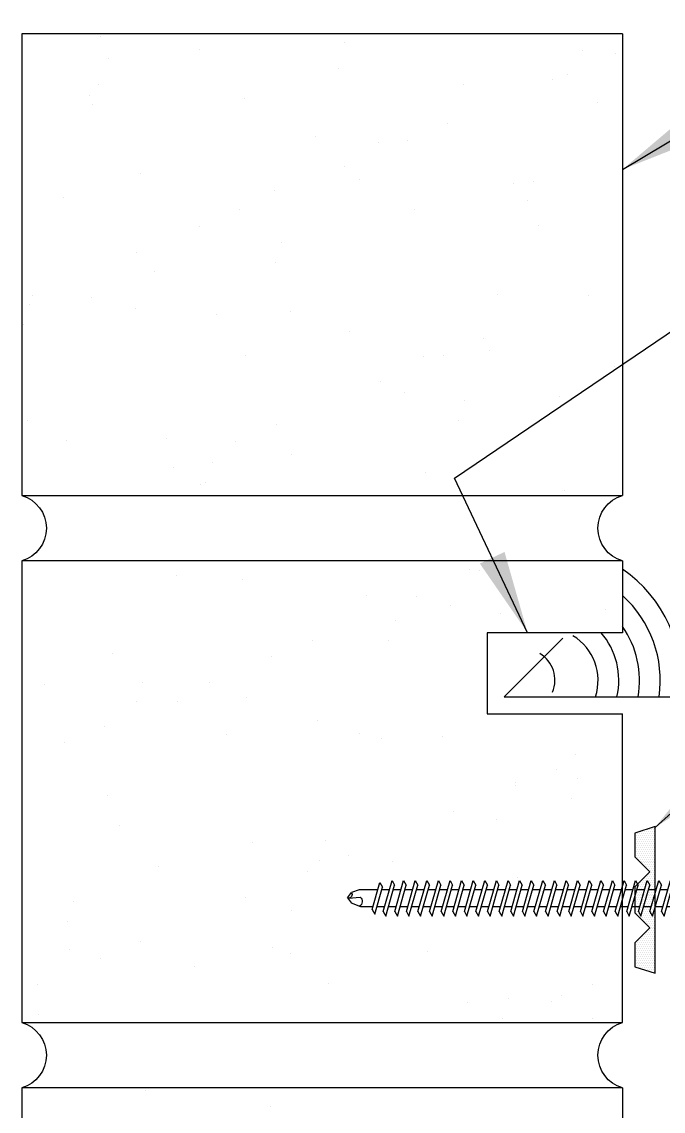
# Model space of a CAD drawing. Header units: inches. Extents: x -33163 to 19162, y -8858 to 30669.
# Drawn here: x -17128.73 to -17124.86, y 18191.71 to 18198.28 of the extents above; entities that cross this region are included whole.
import ezdxf

# ---------------------------------------------------------------- set-up
doc = ezdxf.new("R2010")
doc.units = ezdxf.units.IN
doc.layers.get('0').update_dxf_attribs({"color": 9, "lineweight": 0})
for name, color, linetype in [('FASTENER', 9, 'Continuous'), ('SEALANT', 11, 'Continuous'), ('TAPE', 9, 'Continuous'), ('TEXT', 7, 'Continuous'), ('TRIM', 4, 'Continuous'), ('WALL', 7, 'Continuous')]:
    doc.layers.add(name, color=color, linetype=linetype)
doc.styles.add('TEXT', font='SIMPLEX.shx', dxfattribs={"width": 0.75, "height": 0.375})
doc.dimstyles.new('DETAIL$7', dxfattribs={"dimscale": 4, "dimtxt": 0.375, "dimasz": 0.125, "dimexe": 0.0625, "dimexo": 0.0625, "dimgap": 0.0625, "dimtad": 1, "dimdec": 4, "dimzin": 3, "dimdsep": 46, "dimlunit": 4, "dimtxsty": 'TEXT', "dimblk": 'ARCHTICK', "dimcen": 0.0625, "dimclrd": 7, "dimclre": 7, "dimclrt": 2, "dimadec": 0, "dimazin": 0, "dimtfac": 0.6, "dimtdec": 4, "dimtmove": 0, "dimatfit": 3, "dimfxl": 1, "dimfrac": 2, "dimtolj": 1, "dimtzin": 0, "dimarcsym": 0})

# ---------------------------------------------------------------- blocks, each defined once
blk = doc.blocks.new('*X336')
at = {"color": 0}
for p, q in [((-0.4336, 0.1348), (-0.4336, 0.1348)), ((-0.4219, 0.1406), (-0.4219, 0.1406)), ((-0.4102, 0.1348), (-0.4102, 0.1348)), ((-0.3984, 0.1406), (-0.3984, 0.1406)), ((-0.3867, 0.1348), (-0.3867, 0.1348)), ((-0.375, 0.1406), (-0.375, 0.1406)), ((-0.3633, 0.1348), (-0.3633, 0.1348)), ((-0.3516, 0.1406), (-0.3516, 0.1406)), ((-0.3398, 0.1348), (-0.3398, 0.1348)), ((-0.3281, 0.1406), (-0.3281, 0.1406)), ((-0.3164, 0.1348), (-0.3164, 0.1348)), ((-0.3047, 0.1406), (-0.3047, 0.1406)), ((-0.293, 0.1348), (-0.293, 0.1348)), ((-0.2812, 0.1406), (-0.2812, 0.1406)), ((-0.2695, 0.1348), (-0.2695, 0.1348)), ((-0.2578, 0.1406), (-0.2578, 0.1406)), ((-0.2461, 0.1348), (-0.2461, 0.1348)), ((-0.2344, 0.1406), (-0.2344, 0.1406)), ((-0.2227, 0.1348), (-0.2227, 0.1348)), ((-0.2109, 0.1406), (-0.2109, 0.1406)), ((-0.1992, 0.1348), (-0.1992, 0.1348)), ((-0.1875, 0.1406), (-0.1875, 0.1406)), ((-0.1758, 0.1348), (-0.1758, 0.1348)), ((-0.1641, 0.1406), (-0.1641, 0.1406)), ((-0.1523, 0.1348), (-0.1523, 0.1348)), ((-0.1406, 0.1406), (-0.1406, 0.1406)), ((-0.1289, 0.1348), (-0.1289, 0.1348)), ((-0.1172, 0.1406), (-0.1172, 0.1406)), ((-0.1055, 0.1348), (-0.1055, 0.1348)), ((-0.0937, 0.1406), (-0.0937, 0.1406)), ((-0.082, 0.1348), (-0.082, 0.1348)), ((-0.0703, 0.1406), (-0.0703, 0.1406)), ((-0.0586, 0.1348), (-0.0586, 0.1348)), ((-0.0469, 0.1406), (-0.0469, 0.1406)), ((-0.0352, 0.1348), (-0.0352, 0.1348)), ((-0.0234, 0.1406), (-0.0234, 0.1406)), ((-0.0117, 0.1348), (-0.0117, 0.1348)), ((0, 0.1406), (0, 0.1406)), ((0.0117, 0.1348), (0.0117, 0.1348)), ((0.0234, 0.1406), (0.0234, 0.1406)), ((0.0352, 0.1348), (0.0352, 0.1348)), ((0.0469, 0.1406), (0.0469, 0.1406)), ((0.0586, 0.1348), (0.0586, 0.1348)), ((0.0703, 0.1406), (0.0703, 0.1406)), ((0.082, 0.1348), (0.082, 0.1348)), ((0.0937, 0.1406), (0.0937, 0.1406)), ((0.1055, 0.1348), (0.1055, 0.1348)), ((0.1172, 0.1406), (0.1172, 0.1406)), ((0.1289, 0.1348), (0.1289, 0.1348)), ((0.1406, 0.1406), (0.1406, 0.1406)), ((0.1523, 0.1348), (0.1523, 0.1348)), ((0.1641, 0.1406), (0.1641, 0.1406)), ((0.1758, 0.1348), (0.1758, 0.1348)), ((0.1875, 0.1406), (0.1875, 0.1406)), ((0.1992, 0.1348), (0.1992, 0.1348)), ((0.2109, 0.1406), (0.2109, 0.1406)), ((0.2227, 0.1348), (0.2227, 0.1348)), ((0.2344, 0.1406), (0.2344, 0.1406)), ((0.2461, 0.1348), (0.2461, 0.1348)), ((0.2578, 0.1406), (0.2578, 0.1406)), ((0.2695, 0.1348), (0.2695, 0.1348)), ((0.2812, 0.1406), (0.2812, 0.1406)), ((0.293, 0.1348), (0.293, 0.1348)), ((0.3047, 0.1406), (0.3047, 0.1406)), ((0.3164, 0.1348), (0.3164, 0.1348)), ((0.3281, 0.1406), (0.3281, 0.1406)), ((0.3398, 0.1348), (0.3398, 0.1348)), ((0.3516, 0.1406), (0.3516, 0.1406)), ((0.3633, 0.1348), (0.3633, 0.1348)), ((0.375, 0.1406), (0.375, 0.1406)), ((0.3867, 0.1348), (0.3867, 0.1348)), ((0.3984, 0.1406), (0.3984, 0.1406)), ((0.4102, 0.1348), (0.4102, 0.1348)), ((0.4219, 0.1406), (0.4219, 0.1406)), ((0.4336, 0.1348), (0.4336, 0.1348)), ((-0.4336, 0.123), (-0.4336, 0.123)), ((-0.4219, 0.1289), (-0.4219, 0.1289)), ((-0.4219, 0.1172), (-0.4219, 0.1172)), ((-0.4219, 0.1055), (-0.4219, 0.1055)), ((-0.4219, 0.0937), (-0.4219, 0.0937)), ((-0.4219, 0.082), (-0.4219, 0.082)), ((-0.4102, 0.123), (-0.4102, 0.123)), ((-0.4102, 0.1113), (-0.4102, 0.1113)), ((-0.4102, 0.0996), (-0.4102, 0.0996)), ((-0.4102, 0.0879), (-0.4102, 0.0879)), ((-0.4102, 0.0762), (-0.4102, 0.0762)), ((-0.3984, 0.1289), (-0.3984, 0.1289)), ((-0.3984, 0.1172), (-0.3984, 0.1172)), ((-0.3984, 0.1055), (-0.3984, 0.1055)), ((-0.3984, 0.0937), (-0.3984, 0.0937)), ((-0.3984, 0.082), (-0.3984, 0.082)), ((-0.3984, 0.0703), (-0.3984, 0.0703)), ((-0.3867, 0.123), (-0.3867, 0.123)), ((-0.3867, 0.1113), (-0.3867, 0.1113)), ((-0.3867, 0.0996), (-0.3867, 0.0996)), ((-0.3867, 0.0879), (-0.3867, 0.0879)), ((-0.3867, 0.0762), (-0.3867, 0.0762)), ((-0.375, 0.1289), (-0.375, 0.1289)), ((-0.375, 0.1172), (-0.375, 0.1172)), ((-0.375, 0.1055), (-0.375, 0.1055)), ((-0.375, 0.0937), (-0.375, 0.0937)), ((-0.375, 0.082), (-0.375, 0.082)), ((-0.375, 0.0703), (-0.375, 0.0703)), ((-0.3633, 0.123), (-0.3633, 0.123)), ((-0.3633, 0.1113), (-0.3633, 0.1113)), ((-0.3633, 0.0996), (-0.3633, 0.0996)), ((-0.3633, 0.0879), (-0.3633, 0.0879)), ((-0.3633, 0.0762), (-0.3633, 0.0762)), ((-0.3516, 0.1289), (-0.3516, 0.1289)), ((-0.3516, 0.1172), (-0.3516, 0.1172)), ((-0.3516, 0.1055), (-0.3516, 0.1055)), ((-0.3516, 0.0937), (-0.3516, 0.0937)), ((-0.3516, 0.082), (-0.3516, 0.082)), ((-0.3516, 0.0703), (-0.3516, 0.0703)), ((-0.3398, 0.123), (-0.3398, 0.123)), ((-0.3398, 0.1113), (-0.3398, 0.1113)), ((-0.3398, 0.0996), (-0.3398, 0.0996)), ((-0.3398, 0.0879), (-0.3398, 0.0879)), ((-0.3398, 0.0762), (-0.3398, 0.0762)), ((-0.3281, 0.1289), (-0.3281, 0.1289)), ((-0.3281, 0.1172), (-0.3281, 0.1172)), ((-0.3281, 0.1055), (-0.3281, 0.1055)), ((-0.3281, 0.0937), (-0.3281, 0.0937)), ((-0.3281, 0.082), (-0.3281, 0.082)), ((-0.3281, 0.0703), (-0.3281, 0.0703)), ((-0.3164, 0.123), (-0.3164, 0.123)), ((-0.3164, 0.1113), (-0.3164, 0.1113)), ((-0.3164, 0.0996), (-0.3164, 0.0996)), ((-0.3164, 0.0879), (-0.3164, 0.0879)), ((-0.3164, 0.0762), (-0.3164, 0.0762)), ((-0.3047, 0.1289), (-0.3047, 0.1289)), ((-0.3047, 0.1172), (-0.3047, 0.1172)), ((-0.3047, 0.1055), (-0.3047, 0.1055)), ((-0.3047, 0.0937), (-0.3047, 0.0937)), ((-0.3047, 0.082), (-0.3047, 0.082)), ((-0.3047, 0.0703), (-0.3047, 0.0703)), ((-0.293, 0.123), (-0.293, 0.123)), ((-0.293, 0.1113), (-0.293, 0.1113)), ((-0.293, 0.0996), (-0.293, 0.0996)), ((-0.293, 0.0879), (-0.293, 0.0879)), ((-0.293, 0.0762), (-0.293, 0.0762)), ((-0.2812, 0.1289), (-0.2812, 0.1289)), ((-0.2812, 0.1172), (-0.2812, 0.1172)), ((-0.2812, 0.1055), (-0.2812, 0.1055)), ((-0.2812, 0.0937), (-0.2812, 0.0937)), ((-0.2812, 0.082), (-0.2812, 0.082)), ((-0.2812, 0.0703), (-0.2812, 0.0703)), ((-0.2695, 0.123), (-0.2695, 0.123)), ((-0.2695, 0.1113), (-0.2695, 0.1113)), ((-0.2695, 0.0996), (-0.2695, 0.0996)), ((-0.2695, 0.0879), (-0.2695, 0.0879)), ((-0.2695, 0.0762), (-0.2695, 0.0762)), ((-0.2578, 0.1289), (-0.2578, 0.1289)), ((-0.2578, 0.1172), (-0.2578, 0.1172)), ((-0.2578, 0.1055), (-0.2578, 0.1055)), ((-0.2578, 0.0937), (-0.2578, 0.0937)), ((-0.2578, 0.082), (-0.2578, 0.082)), ((-0.2578, 0.0703), (-0.2578, 0.0703)), ((-0.2461, 0.123), (-0.2461, 0.123)), ((-0.2461, 0.1113), (-0.2461, 0.1113)), ((-0.2461, 0.0996), (-0.2461, 0.0996)), ((-0.2461, 0.0879), (-0.2461, 0.0879)), ((-0.2461, 0.0762), (-0.2461, 0.0762)), ((-0.2344, 0.1289), (-0.2344, 0.1289)), ((-0.2344, 0.1172), (-0.2344, 0.1172)), ((-0.2344, 0.1055), (-0.2344, 0.1055)), ((-0.2344, 0.0937), (-0.2344, 0.0937)), ((-0.2344, 0.082), (-0.2344, 0.082)), ((-0.2344, 0.0703), (-0.2344, 0.0703)), ((-0.2227, 0.123), (-0.2227, 0.123)), ((-0.2227, 0.1113), (-0.2227, 0.1113)), ((-0.2227, 0.0996), (-0.2227, 0.0996)), ((-0.2227, 0.0879), (-0.2227, 0.0879)), ((-0.2227, 0.0762), (-0.2227, 0.0762)), ((-0.2109, 0.1289), (-0.2109, 0.1289)), ((-0.2109, 0.1172), (-0.2109, 0.1172)), ((-0.2109, 0.1055), (-0.2109, 0.1055)), ((-0.2109, 0.0937), (-0.2109, 0.0937)), ((-0.2109, 0.082), (-0.2109, 0.082)), ((-0.2109, 0.0703), (-0.2109, 0.0703)), ((-0.1992, 0.123), (-0.1992, 0.123)), ((-0.1992, 0.1113), (-0.1992, 0.1113)), ((-0.1992, 0.0996), (-0.1992, 0.0996)), ((-0.1992, 0.0879), (-0.1992, 0.0879)), ((-0.1875, 0.1289), (-0.1875, 0.1289)), ((-0.1875, 0.1172), (-0.1875, 0.1172)), ((-0.1875, 0.1055), (-0.1875, 0.1055)), ((-0.1875, 0.0937), (-0.1875, 0.0937)), ((-0.1758, 0.123), (-0.1758, 0.123)), ((-0.1758, 0.1113), (-0.1758, 0.1113)), ((-0.1641, 0.1289), (-0.1641, 0.1289)), ((-0.1641, 0.1172), (-0.1641, 0.1172)), ((-0.1641, 0.1055), (-0.1641, 0.1055)), ((-0.1523, 0.123), (-0.1523, 0.123)), ((-0.1523, 0.1113), (-0.1523, 0.1113)), ((-0.1523, 0.0996), (-0.1523, 0.0996)), ((-0.1406, 0.1289), (-0.1406, 0.1289)), ((-0.1406, 0.1172), (-0.1406, 0.1172)), ((-0.1406, 0.1055), (-0.1406, 0.1055)), ((-0.1406, 0.0937), (-0.1406, 0.0937)), ((-0.1406, 0.082), (-0.1406, 0.082)), ((-0.1289, 0.123), (-0.1289, 0.123)), ((-0.1289, 0.1113), (-0.1289, 0.1113)), ((-0.1289, 0.0996), (-0.1289, 0.0996)), ((-0.1289, 0.0879), (-0.1289, 0.0879)), ((-0.1289, 0.0762), (-0.1289, 0.0762)), ((-0.1172, 0.1289), (-0.1172, 0.1289)), ((-0.1172, 0.1172), (-0.1172, 0.1172)), ((-0.1172, 0.1055), (-0.1172, 0.1055)), ((-0.1172, 0.0937), (-0.1172, 0.0937)), ((-0.1172, 0.082), (-0.1172, 0.082)), ((-0.1172, 0.0703), (-0.1172, 0.0703)), ((-0.1055, 0.123), (-0.1055, 0.123)), ((-0.1055, 0.1113), (-0.1055, 0.1113)), ((-0.1055, 0.0996), (-0.1055, 0.0996)), ((-0.1055, 0.0879), (-0.1055, 0.0879)), ((-0.1055, 0.0762), (-0.1055, 0.0762)), ((-0.0937, 0.1289), (-0.0937, 0.1289)), ((-0.0937, 0.1172), (-0.0937, 0.1172)), ((-0.0937, 0.1055), (-0.0937, 0.1055)), ((-0.0937, 0.0937), (-0.0937, 0.0937)), ((-0.0937, 0.082), (-0.0937, 0.082)), ((-0.0937, 0.0703), (-0.0937, 0.0703)), ((-0.082, 0.123), (-0.082, 0.123)), ((-0.082, 0.1113), (-0.082, 0.1113)), ((-0.082, 0.0996), (-0.082, 0.0996)), ((-0.082, 0.0879), (-0.082, 0.0879)), ((-0.082, 0.0762), (-0.082, 0.0762)), ((-0.0703, 0.1289), (-0.0703, 0.1289)), ((-0.0703, 0.1172), (-0.0703, 0.1172)), ((-0.0703, 0.1055), (-0.0703, 0.1055)), ((-0.0703, 0.0937), (-0.0703, 0.0937)), ((-0.0703, 0.082), (-0.0703, 0.082)), ((-0.0703, 0.0703), (-0.0703, 0.0703)), ((-0.0586, 0.123), (-0.0586, 0.123)), ((-0.0586, 0.1113), (-0.0586, 0.1113)), ((-0.0586, 0.0996), (-0.0586, 0.0996)), ((-0.0586, 0.0879), (-0.0586, 0.0879)), ((-0.0586, 0.0762), (-0.0586, 0.0762)), ((-0.0469, 0.1289), (-0.0469, 0.1289)), ((-0.0469, 0.1172), (-0.0469, 0.1172)), ((-0.0469, 0.1055), (-0.0469, 0.1055)), ((-0.0469, 0.0937), (-0.0469, 0.0937)), ((-0.0469, 0.082), (-0.0469, 0.082)), ((-0.0469, 0.0703), (-0.0469, 0.0703)), ((-0.0352, 0.123), (-0.0352, 0.123)), ((-0.0352, 0.1113), (-0.0352, 0.1113)), ((-0.0352, 0.0996), (-0.0352, 0.0996)), ((-0.0352, 0.0879), (-0.0352, 0.0879)), ((-0.0352, 0.0762), (-0.0352, 0.0762)), ((-0.0234, 0.1289), (-0.0234, 0.1289)), ((-0.0234, 0.1172), (-0.0234, 0.1172)), ((-0.0234, 0.1055), (-0.0234, 0.1055)), ((-0.0234, 0.0937), (-0.0234, 0.0937)), ((-0.0234, 0.082), (-0.0234, 0.082)), ((-0.0234, 0.0703), (-0.0234, 0.0703)), ((-0.0117, 0.123), (-0.0117, 0.123)), ((-0.0117, 0.1113), (-0.0117, 0.1113)), ((-0.0117, 0.0996), (-0.0117, 0.0996)), ((-0.0117, 0.0879), (-0.0117, 0.0879)), ((-0.0117, 0.0762), (-0.0117, 0.0762)), ((0, 0.1289), (0, 0.1289)), ((0, 0.1172), (0, 0.1172)), ((0, 0.1055), (0, 0.1055)), ((0, 0.0937), (0, 0.0937)), ((0, 0.082), (0, 0.082)), ((0, 0.0703), (0, 0.0703)), ((0.0117, 0.123), (0.0117, 0.123)), ((0.0117, 0.1113), (0.0117, 0.1113)), ((0.0117, 0.0996), (0.0117, 0.0996)), ((0.0117, 0.0879), (0.0117, 0.0879)), ((0.0117, 0.0762), (0.0117, 0.0762)), ((0.0234, 0.1289), (0.0234, 0.1289)), ((0.0234, 0.1172), (0.0234, 0.1172)), ((0.0234, 0.1055), (0.0234, 0.1055)), ((0.0234, 0.0937), (0.0234, 0.0937)), ((0.0234, 0.082), (0.0234, 0.082)), ((0.0234, 0.0703), (0.0234, 0.0703)), ((0.0352, 0.123), (0.0352, 0.123)), ((0.0352, 0.1113), (0.0352, 0.1113)), ((0.0352, 0.0996), (0.0352, 0.0996)), ((0.0352, 0.0879), (0.0352, 0.0879)), ((0.0352, 0.0762), (0.0352, 0.0762)), ((0.0469, 0.1289), (0.0469, 0.1289)), ((0.0469, 0.1172), (0.0469, 0.1172)), ((0.0469, 0.1055), (0.0469, 0.1055)), ((0.0469, 0.0937), (0.0469, 0.0937)), ((0.0469, 0.082), (0.0469, 0.082)), ((0.0469, 0.0703), (0.0469, 0.0703)), ((0.0586, 0.123), (0.0586, 0.123)), ((0.0586, 0.1113), (0.0586, 0.1113)), ((0.0586, 0.0996), (0.0586, 0.0996)), ((0.0586, 0.0879), (0.0586, 0.0879)), ((0.0586, 0.0762), (0.0586, 0.0762)), ((0.0703, 0.1289), (0.0703, 0.1289)), ((0.0703, 0.1172), (0.0703, 0.1172)), ((0.0703, 0.1055), (0.0703, 0.1055)), ((0.0703, 0.0937), (0.0703, 0.0937)), ((0.0703, 0.082), (0.0703, 0.082)), ((0.0703, 0.0703), (0.0703, 0.0703)), ((0.082, 0.123), (0.082, 0.123)), ((0.082, 0.1113), (0.082, 0.1113)), ((0.082, 0.0996), (0.082, 0.0996)), ((0.082, 0.0879), (0.082, 0.0879)), ((0.082, 0.0762), (0.082, 0.0762)), ((0.0937, 0.1289), (0.0937, 0.1289)), ((0.0937, 0.1172), (0.0937, 0.1172)), ((0.0937, 0.1055), (0.0937, 0.1055)), ((0.0937, 0.0937), (0.0937, 0.0937)), ((0.0937, 0.082), (0.0937, 0.082)), ((0.0937, 0.0703), (0.0937, 0.0703)), ((0.1055, 0.123), (0.1055, 0.123)), ((0.1055, 0.1113), (0.1055, 0.1113)), ((0.1055, 0.0996), (0.1055, 0.0996)), ((0.1055, 0.0879), (0.1055, 0.0879)), ((0.1055, 0.0762), (0.1055, 0.0762)), ((0.1172, 0.1289), (0.1172, 0.1289)), ((0.1172, 0.1172), (0.1172, 0.1172)), ((0.1172, 0.1055), (0.1172, 0.1055)), ((0.1172, 0.0937), (0.1172, 0.0937)), ((0.1172, 0.082), (0.1172, 0.082)), ((0.1172, 0.0703), (0.1172, 0.0703)), ((0.1289, 0.123), (0.1289, 0.123)), ((0.1289, 0.1113), (0.1289, 0.1113)), ((0.1289, 0.0996), (0.1289, 0.0996)), ((0.1289, 0.0879), (0.1289, 0.0879)), ((0.1289, 0.0762), (0.1289, 0.0762)), ((0.1406, 0.1289), (0.1406, 0.1289)), ((0.1406, 0.1172), (0.1406, 0.1172)), ((0.1406, 0.1055), (0.1406, 0.1055)), ((0.1406, 0.0937), (0.1406, 0.0937)), ((0.1406, 0.082), (0.1406, 0.082)), ((0.1523, 0.123), (0.1523, 0.123)), ((0.1523, 0.1113), (0.1523, 0.1113)), ((0.1523, 0.0996), (0.1523, 0.0996)), ((0.1641, 0.1289), (0.1641, 0.1289)), ((0.1641, 0.1172), (0.1641, 0.1172)), ((0.1641, 0.1055), (0.1641, 0.1055)), ((0.1758, 0.123), (0.1758, 0.123)), ((0.1758, 0.1113), (0.1758, 0.1113)), ((0.1875, 0.1289), (0.1875, 0.1289)), ((0.1875, 0.1172), (0.1875, 0.1172)), ((0.1875, 0.1055), (0.1875, 0.1055)), ((0.1875, 0.0937), (0.1875, 0.0937)), ((0.1992, 0.123), (0.1992, 0.123)), ((0.1992, 0.1113), (0.1992, 0.1113)), ((0.1992, 0.0996), (0.1992, 0.0996)), ((0.1992, 0.0879), (0.1992, 0.0879)), ((0.2109, 0.1289), (0.2109, 0.1289)), ((0.2109, 0.1172), (0.2109, 0.1172)), ((0.2109, 0.1055), (0.2109, 0.1055)), ((0.2109, 0.0937), (0.2109, 0.0937)), ((0.2109, 0.082), (0.2109, 0.082)), ((0.2109, 0.0703), (0.2109, 0.0703)), ((0.2227, 0.123), (0.2227, 0.123)), ((0.2227, 0.1113), (0.2227, 0.1113)), ((0.2227, 0.0996), (0.2227, 0.0996)), ((0.2227, 0.0879), (0.2227, 0.0879)), ((0.2227, 0.0762), (0.2227, 0.0762)), ((0.2344, 0.1289), (0.2344, 0.1289)), ((0.2344, 0.1172), (0.2344, 0.1172)), ((0.2344, 0.1055), (0.2344, 0.1055)), ((0.2344, 0.0937), (0.2344, 0.0937)), ((0.2344, 0.082), (0.2344, 0.082)), ((0.2344, 0.0703), (0.2344, 0.0703)), ((0.2461, 0.123), (0.2461, 0.123)), ((0.2461, 0.1113), (0.2461, 0.1113)), ((0.2461, 0.0996), (0.2461, 0.0996)), ((0.2461, 0.0879), (0.2461, 0.0879)), ((0.2461, 0.0762), (0.2461, 0.0762)), ((0.2578, 0.1289), (0.2578, 0.1289)), ((0.2578, 0.1172), (0.2578, 0.1172)), ((0.2578, 0.1055), (0.2578, 0.1055)), ((0.2578, 0.0937), (0.2578, 0.0937)), ((0.2578, 0.082), (0.2578, 0.082)), ((0.2578, 0.0703), (0.2578, 0.0703)), ((0.2695, 0.123), (0.2695, 0.123)), ((0.2695, 0.1113), (0.2695, 0.1113)), ((0.2695, 0.0996), (0.2695, 0.0996)), ((0.2695, 0.0879), (0.2695, 0.0879)), ((0.2695, 0.0762), (0.2695, 0.0762)), ((0.2812, 0.1289), (0.2812, 0.1289)), ((0.2812, 0.1172), (0.2812, 0.1172)), ((0.2812, 0.1055), (0.2812, 0.1055)), ((0.2812, 0.0937), (0.2812, 0.0937)), ((0.2812, 0.082), (0.2812, 0.082)), ((0.2812, 0.0703), (0.2812, 0.0703)), ((0.293, 0.123), (0.293, 0.123)), ((0.293, 0.1113), (0.293, 0.1113)), ((0.293, 0.0996), (0.293, 0.0996)), ((0.293, 0.0879), (0.293, 0.0879)), ((0.293, 0.0762), (0.293, 0.0762)), ((0.3047, 0.1289), (0.3047, 0.1289)), ((0.3047, 0.1172), (0.3047, 0.1172)), ((0.3047, 0.1055), (0.3047, 0.1055)), ((0.3047, 0.0937), (0.3047, 0.0937)), ((0.3047, 0.082), (0.3047, 0.082)), ((0.3047, 0.0703), (0.3047, 0.0703)), ((0.3164, 0.123), (0.3164, 0.123)), ((0.3164, 0.1113), (0.3164, 0.1113)), ((0.3164, 0.0996), (0.3164, 0.0996)), ((0.3164, 0.0879), (0.3164, 0.0879)), ((0.3164, 0.0762), (0.3164, 0.0762)), ((0.3281, 0.1289), (0.3281, 0.1289)), ((0.3281, 0.1172), (0.3281, 0.1172)), ((0.3281, 0.1055), (0.3281, 0.1055)), ((0.3281, 0.0937), (0.3281, 0.0937)), ((0.3281, 0.082), (0.3281, 0.082)), ((0.3281, 0.0703), (0.3281, 0.0703)), ((0.3398, 0.123), (0.3398, 0.123)), ((0.3398, 0.1113), (0.3398, 0.1113)), ((0.3398, 0.0996), (0.3398, 0.0996)), ((0.3398, 0.0879), (0.3398, 0.0879)), ((0.3398, 0.0762), (0.3398, 0.0762)), ((0.3516, 0.1289), (0.3516, 0.1289)), ((0.3516, 0.1172), (0.3516, 0.1172)), ((0.3516, 0.1055), (0.3516, 0.1055)), ((0.3516, 0.0937), (0.3516, 0.0937)), ((0.3516, 0.082), (0.3516, 0.082)), ((0.3516, 0.0703), (0.3516, 0.0703)), ((0.3633, 0.123), (0.3633, 0.123)), ((0.3633, 0.1113), (0.3633, 0.1113)), ((0.3633, 0.0996), (0.3633, 0.0996)), ((0.3633, 0.0879), (0.3633, 0.0879)), ((0.3633, 0.0762), (0.3633, 0.0762)), ((0.375, 0.1289), (0.375, 0.1289)), ((0.375, 0.1172), (0.375, 0.1172)), ((0.375, 0.1055), (0.375, 0.1055)), ((0.375, 0.0937), (0.375, 0.0937)), ((0.375, 0.082), (0.375, 0.082)), ((0.375, 0.0703), (0.375, 0.0703)), ((0.3867, 0.123), (0.3867, 0.123)), ((0.3867, 0.1113), (0.3867, 0.1113)), ((0.3867, 0.0996), (0.3867, 0.0996)), ((0.3867, 0.0879), (0.3867, 0.0879)), ((0.3867, 0.0762), (0.3867, 0.0762)), ((0.3984, 0.1289), (0.3984, 0.1289)), ((0.3984, 0.1172), (0.3984, 0.1172)), ((0.3984, 0.1055), (0.3984, 0.1055)), ((0.3984, 0.0937), (0.3984, 0.0937)), ((0.3984, 0.082), (0.3984, 0.082)), ((0.3984, 0.0703), (0.3984, 0.0703)), ((0.4102, 0.123), (0.4102, 0.123)), ((0.4102, 0.1113), (0.4102, 0.1113)), ((0.4102, 0.0996), (0.4102, 0.0996)), ((0.4102, 0.0879), (0.4102, 0.0879)), ((0.4102, 0.0762), (0.4102, 0.0762)), ((0.4219, 0.1289), (0.4219, 0.1289)), ((0.4219, 0.1172), (0.4219, 0.1172)), ((0.4219, 0.1055), (0.4219, 0.1055)), ((0.4219, 0.0937), (0.4219, 0.0937)), ((0.4219, 0.082), (0.4219, 0.082)), ((0.4336, 0.123), (0.4336, 0.123)), ((-0.4102, 0.0645), (-0.4102, 0.0645)), ((-0.4102, 0.0527), (-0.4102, 0.0527)), ((-0.4102, 0.041), (-0.4102, 0.041)), ((-0.3984, 0.0586), (-0.3984, 0.0586)), ((-0.3984, 0.0469), (-0.3984, 0.0469)), ((-0.3984, 0.0352), (-0.3984, 0.0352)), ((-0.3984, 0.0234), (-0.3984, 0.0234)), ((-0.3867, 0.0645), (-0.3867, 0.0645)), ((-0.3867, 0.0527), (-0.3867, 0.0527)), ((-0.3867, 0.041), (-0.3867, 0.041)), ((-0.3867, 0.0293), (-0.3867, 0.0293)), ((-0.375, 0.0586), (-0.375, 0.0586)), ((-0.375, 0.0469), (-0.375, 0.0469)), ((-0.375, 0.0352), (-0.375, 0.0352)), ((-0.375, 0.0234), (-0.375, 0.0234)), ((-0.3633, 0.0645), (-0.3633, 0.0645)), ((-0.3633, 0.0527), (-0.3633, 0.0527)), ((-0.3633, 0.041), (-0.3633, 0.041)), ((-0.3633, 0.0293), (-0.3633, 0.0293)), ((-0.3516, 0.0586), (-0.3516, 0.0586)), ((-0.3516, 0.0469), (-0.3516, 0.0469)), ((-0.3516, 0.0352), (-0.3516, 0.0352)), ((-0.3516, 0.0234), (-0.3516, 0.0234)), ((-0.3398, 0.0645), (-0.3398, 0.0645)), ((-0.3398, 0.0527), (-0.3398, 0.0527)), ((-0.3398, 0.041), (-0.3398, 0.041)), ((-0.3398, 0.0293), (-0.3398, 0.0293)), ((-0.3281, 0.0586), (-0.3281, 0.0586)), ((-0.3281, 0.0469), (-0.3281, 0.0469)), ((-0.3281, 0.0352), (-0.3281, 0.0352)), ((-0.3281, 0.0234), (-0.3281, 0.0234)), ((-0.3164, 0.0645), (-0.3164, 0.0645)), ((-0.3164, 0.0527), (-0.3164, 0.0527)), ((-0.3164, 0.041), (-0.3164, 0.041)), ((-0.3164, 0.0293), (-0.3164, 0.0293)), ((-0.3047, 0.0586), (-0.3047, 0.0586)), ((-0.3047, 0.0469), (-0.3047, 0.0469)), ((-0.3047, 0.0352), (-0.3047, 0.0352)), ((-0.3047, 0.0234), (-0.3047, 0.0234)), ((-0.293, 0.0645), (-0.293, 0.0645)), ((-0.293, 0.0527), (-0.293, 0.0527)), ((-0.293, 0.041), (-0.293, 0.041)), ((-0.293, 0.0293), (-0.293, 0.0293)), ((-0.2812, 0.0586), (-0.2812, 0.0586)), ((-0.2812, 0.0469), (-0.2812, 0.0469)), ((-0.2812, 0.0352), (-0.2812, 0.0352)), ((-0.2812, 0.0234), (-0.2812, 0.0234)), ((-0.2695, 0.0645), (-0.2695, 0.0645)), ((-0.2695, 0.0527), (-0.2695, 0.0527)), ((-0.2695, 0.041), (-0.2695, 0.041)), ((-0.2695, 0.0293), (-0.2695, 0.0293)), ((-0.2578, 0.0586), (-0.2578, 0.0586)), ((-0.2578, 0.0469), (-0.2578, 0.0469)), ((-0.2578, 0.0352), (-0.2578, 0.0352)), ((-0.2578, 0.0234), (-0.2578, 0.0234)), ((-0.2461, 0.0645), (-0.2461, 0.0645)), ((-0.2461, 0.0527), (-0.2461, 0.0527)), ((-0.2461, 0.041), (-0.2461, 0.041)), ((-0.2344, 0.0586), (-0.2344, 0.0586)), ((-0.2344, 0.0469), (-0.2344, 0.0469)), ((-0.2227, 0.0645), (-0.2227, 0.0645)), ((-0.1172, 0.0586), (-0.1172, 0.0586)), ((-0.1055, 0.0645), (-0.1055, 0.0645)), ((-0.1055, 0.0527), (-0.1055, 0.0527)), ((-0.0937, 0.0586), (-0.0937, 0.0586)), ((-0.0937, 0.0469), (-0.0937, 0.0469)), ((-0.0937, 0.0352), (-0.0937, 0.0352)), ((-0.082, 0.0645), (-0.082, 0.0645)), ((-0.082, 0.0527), (-0.082, 0.0527)), ((-0.082, 0.041), (-0.082, 0.041)), ((-0.082, 0.0293), (-0.082, 0.0293)), ((-0.0703, 0.0586), (-0.0703, 0.0586)), ((-0.0703, 0.0469), (-0.0703, 0.0469)), ((-0.0703, 0.0352), (-0.0703, 0.0352)), ((-0.0703, 0.0234), (-0.0703, 0.0234)), ((-0.0586, 0.0645), (-0.0586, 0.0645)), ((-0.0586, 0.0527), (-0.0586, 0.0527)), ((-0.0586, 0.041), (-0.0586, 0.041)), ((-0.0586, 0.0293), (-0.0586, 0.0293)), ((-0.0469, 0.0586), (-0.0469, 0.0586)), ((-0.0469, 0.0469), (-0.0469, 0.0469)), ((-0.0469, 0.0352), (-0.0469, 0.0352)), ((-0.0469, 0.0234), (-0.0469, 0.0234)), ((-0.0352, 0.0645), (-0.0352, 0.0645)), ((-0.0352, 0.0527), (-0.0352, 0.0527)), ((-0.0352, 0.041), (-0.0352, 0.041)), ((-0.0352, 0.0293), (-0.0352, 0.0293)), ((-0.0234, 0.0586), (-0.0234, 0.0586)), ((-0.0234, 0.0469), (-0.0234, 0.0469)), ((-0.0234, 0.0352), (-0.0234, 0.0352)), ((-0.0234, 0.0234), (-0.0234, 0.0234)), ((-0.0117, 0.0645), (-0.0117, 0.0645)), ((-0.0117, 0.0527), (-0.0117, 0.0527)), ((-0.0117, 0.041), (-0.0117, 0.041)), ((-0.0117, 0.0293), (-0.0117, 0.0293)), ((0, 0.0586), (0, 0.0586)), ((0, 0.0469), (0, 0.0469)), ((0, 0.0352), (0, 0.0352)), ((0, 0.0234), (0, 0.0234)), ((0.0117, 0.0645), (0.0117, 0.0645)), ((0.0117, 0.0527), (0.0117, 0.0527)), ((0.0117, 0.041), (0.0117, 0.041)), ((0.0117, 0.0293), (0.0117, 0.0293)), ((0.0234, 0.0586), (0.0234, 0.0586)), ((0.0234, 0.0469), (0.0234, 0.0469)), ((0.0234, 0.0352), (0.0234, 0.0352)), ((0.0234, 0.0234), (0.0234, 0.0234)), ((0.0352, 0.0645), (0.0352, 0.0645)), ((0.0352, 0.0527), (0.0352, 0.0527)), ((0.0352, 0.041), (0.0352, 0.041)), ((0.0352, 0.0293), (0.0352, 0.0293)), ((0.0469, 0.0586), (0.0469, 0.0586)), ((0.0469, 0.0469), (0.0469, 0.0469)), ((0.0469, 0.0352), (0.0469, 0.0352)), ((0.0469, 0.0234), (0.0469, 0.0234)), ((0.0586, 0.0645), (0.0586, 0.0645)), ((0.0586, 0.0527), (0.0586, 0.0527)), ((0.0586, 0.041), (0.0586, 0.041)), ((0.0586, 0.0293), (0.0586, 0.0293)), ((0.0703, 0.0586), (0.0703, 0.0586)), ((0.0703, 0.0469), (0.0703, 0.0469)), ((0.0703, 0.0352), (0.0703, 0.0352)), ((0.0703, 0.0234), (0.0703, 0.0234)), ((0.082, 0.0645), (0.082, 0.0645)), ((0.082, 0.0527), (0.082, 0.0527)), ((0.082, 0.041), (0.082, 0.041)), ((0.082, 0.0293), (0.082, 0.0293)), ((0.0937, 0.0586), (0.0937, 0.0586)), ((0.0937, 0.0469), (0.0937, 0.0469)), ((0.0937, 0.0352), (0.0937, 0.0352)), ((0.1055, 0.0645), (0.1055, 0.0645)), ((0.1055, 0.0527), (0.1055, 0.0527)), ((0.1172, 0.0586), (0.1172, 0.0586)), ((0.2227, 0.0645), (0.2227, 0.0645)), ((0.2344, 0.0586), (0.2344, 0.0586)), ((0.2344, 0.0469), (0.2344, 0.0469)), ((0.2461, 0.0645), (0.2461, 0.0645)), ((0.2461, 0.0527), (0.2461, 0.0527)), ((0.2461, 0.041), (0.2461, 0.041)), ((0.2578, 0.0586), (0.2578, 0.0586)), ((0.2578, 0.0469), (0.2578, 0.0469)), ((0.2578, 0.0352), (0.2578, 0.0352)), ((0.2578, 0.0234), (0.2578, 0.0234)), ((0.2695, 0.0645), (0.2695, 0.0645)), ((0.2695, 0.0527), (0.2695, 0.0527)), ((0.2695, 0.041), (0.2695, 0.041)), ((0.2695, 0.0293), (0.2695, 0.0293)), ((0.2812, 0.0586), (0.2812, 0.0586)), ((0.2812, 0.0469), (0.2812, 0.0469)), ((0.2812, 0.0352), (0.2812, 0.0352)), ((0.2812, 0.0234), (0.2812, 0.0234)), ((0.293, 0.0645), (0.293, 0.0645)), ((0.293, 0.0527), (0.293, 0.0527)), ((0.293, 0.041), (0.293, 0.041)), ((0.293, 0.0293), (0.293, 0.0293)), ((0.3047, 0.0586), (0.3047, 0.0586)), ((0.3047, 0.0469), (0.3047, 0.0469)), ((0.3047, 0.0352), (0.3047, 0.0352)), ((0.3047, 0.0234), (0.3047, 0.0234)), ((0.3164, 0.0645), (0.3164, 0.0645)), ((0.3164, 0.0527), (0.3164, 0.0527)), ((0.3164, 0.041), (0.3164, 0.041)), ((0.3164, 0.0293), (0.3164, 0.0293)), ((0.3281, 0.0586), (0.3281, 0.0586)), ((0.3281, 0.0469), (0.3281, 0.0469)), ((0.3281, 0.0352), (0.3281, 0.0352)), ((0.3281, 0.0234), (0.3281, 0.0234)), ((0.3398, 0.0645), (0.3398, 0.0645)), ((0.3398, 0.0527), (0.3398, 0.0527)), ((0.3398, 0.041), (0.3398, 0.041)), ((0.3398, 0.0293), (0.3398, 0.0293)), ((0.3516, 0.0586), (0.3516, 0.0586)), ((0.3516, 0.0469), (0.3516, 0.0469)), ((0.3516, 0.0352), (0.3516, 0.0352)), ((0.3516, 0.0234), (0.3516, 0.0234)), ((0.3633, 0.0645), (0.3633, 0.0645)), ((0.3633, 0.0527), (0.3633, 0.0527)), ((0.3633, 0.041), (0.3633, 0.041)), ((0.3633, 0.0293), (0.3633, 0.0293)), ((0.375, 0.0586), (0.375, 0.0586)), ((0.375, 0.0469), (0.375, 0.0469)), ((0.375, 0.0352), (0.375, 0.0352)), ((0.375, 0.0234), (0.375, 0.0234)), ((0.3867, 0.0645), (0.3867, 0.0645)), ((0.3867, 0.0527), (0.3867, 0.0527)), ((0.3867, 0.041), (0.3867, 0.041)), ((0.3867, 0.0293), (0.3867, 0.0293)), ((0.3984, 0.0586), (0.3984, 0.0586)), ((0.3984, 0.0469), (0.3984, 0.0469)), ((0.3984, 0.0352), (0.3984, 0.0352)), ((0.3984, 0.0234), (0.3984, 0.0234)), ((0.4102, 0.0645), (0.4102, 0.0645)), ((0.4102, 0.0527), (0.4102, 0.0527)), ((0.4102, 0.041), (0.4102, 0.041))]:
    blk.add_line(p, q, dxfattribs=at)
blk = doc.blocks.new('MB_DBTAP')
at = {"layer": 'TAPE', "color": 9}
blk.add_lwpolyline([(-0.4033, 0.0185), (-0.442, 0.1413), (0.442, 0.1413), (0.4033, 0.0185), (0.26, 0.0185), (0.1696, 0.1089), (0.0792, 0.0185), (0, 0.0185), (-0.0792, 0.0185), (-0.1696, 0.1089), (-0.26, 0.0185)], close=True, dxfattribs=at)
at = {"layer": 'TAPE', "color": 251}
blk.add_blockref('*X336', (0, 0), dxfattribs=at)
blk = doc.blocks.new('A$C7D392131')
at = {"layer": 'WALL'}
for p, q in [((-12.6509, 0), (-12.6509, -2.7153)), ((-12.6509, 0), (-12.6509, -2.786)), ((-9.0259, 0), (-9.0259, -2.786)), ((-9.0259, -2.786), (-12.6509, -2.786)), ((-12.6509, -3.1802), (-9.0259, -3.1802)), ((-12.6509, -3.1802), (-12.6509, -3.6137)), ((-9.0259, -3.1802), (-9.0259, -5.9662)), ((-12.6509, -3.6137), (-11.8336, -3.6137)), ((-11.8336, -3.6137), (-11.8336, -4.1033)), ((-12.6509, -5.9662), (-12.6509, -4.1033)), ((-11.8336, -4.1033), (-12.6509, -4.1033)), ((-9.0259, -5.9662), (-12.6509, -5.9662)), ((-12.6509, -6.3603), (-9.0259, -6.3603)), ((-12.6509, -6.3603), (-12.6509, -9.1463)), ((-9.0259, -6.3603), (-9.0259, -9.1463))]:
    blk.add_line(p, q, dxfattribs=at)
at = {"layer": 'WALL', "linetype": 'Continuous'}
for p, q in [((-10.9734, -0.0543), (-10.9734, -0.0543)), ((-9.5034, -0.0181), (-9.5034, -0.0181)), ((-12.6082, -0.1213), (-12.6082, -0.1213)), ((-12.4108, -0.1036), (-12.4108, -0.1036)), ((-10.0963, -0.0968), (-10.0963, -0.0968)), ((-9.5502, -0.1478), (-9.5502, -0.1478)), ((-12.3171, -0.2455), (-12.3171, -0.2455)), ((-10.939, -0.2077), (-10.939, -0.2077)), ((-12.2294, -0.2782), (-12.2294, -0.2782)), ((-11.6925, -0.3069), (-11.6925, -0.3069)), ((-9.4899, -0.3066), (-9.4899, -0.3066)), ((-10.369, -0.3918), (-10.369, -0.3918)), ((-9.4347, -0.3696), (-9.4347, -0.3696)), ((-12.4981, -0.413), (-12.4981, -0.413)), ((-9.4523, -0.4258), (-9.4523, -0.4258)), ((-11.5966, -0.5403), (-11.5966, -0.5403)), ((-11.354, -0.6407), (-11.354, -0.6407)), ((-10.796, -0.617), (-10.796, -0.617)), ((-11.1764, -0.658), (-11.1764, -0.658)), ((-10.9752, -0.7976), (-10.9752, -0.7976)), ((-9.7452, -0.8408), (-9.7452, -0.8408)), ((-12.1142, -0.8893), (-12.1142, -0.8893)), ((-11.9952, -0.9019), (-11.9952, -0.9019)), ((-11.0609, -0.8797), (-11.0609, -0.8797)), ((-10.5507, -0.9469), (-10.5507, -0.9469)), ((-12.0766, -1.0085), (-12.0766, -1.0085)), ((-9.2749, -0.9885), (-9.2749, -0.9885)), ((-11.3935, -1.0578), (-11.3935, -1.0578)), ((-10.3424, -1.0598), (-10.3424, -1.0598)), ((-12.147, -1.157), (-12.147, -1.157)), ((-10.0999, -1.1602), (-10.0999, -1.1602)), ((-10.593, -1.2608), (-10.593, -1.2608)), ((-10.5555, -1.38), (-10.5555, -1.38)), ((-9.7211, -1.3171), (-9.7211, -1.3171)), ((-9.8265, -1.434), (-9.8265, -1.434)), ((-12.4471, -1.5772), (-12.4471, -1.5772)), ((-11.8992, -1.5712), (-11.8992, -1.5712)), ((-9.4461, -1.5917), (-9.4461, -1.5917)), ((-9.0882, -1.5793), (-9.0882, -1.5793)), ((-9.0719, -1.6323), (-9.0719, -1.6323)), ((-10.6453, -1.678), (-10.6453, -1.678)), ((-10.1996, -1.6909), (-10.1996, -1.6909)), ((-9.711, -1.6558), (-9.711, -1.6558)), ((-9.0344, -1.7515), (-9.0344, -1.7515)), ((-11.8143, -1.8394), (-11.8143, -1.8394)), ((-11.0052, -1.7969), (-11.0052, -1.7969)), ((-11.8479, -1.9079), (-11.8479, -1.9079)), ((-11.5717, -1.9398), (-11.5717, -1.9398)), ((-11.4527, -1.9442), (-11.4527, -1.9442)), ((-10.378, -1.9427), (-10.378, -1.9427)), ((-12.6014, -2.0071), (-12.6014, -2.0071)), ((-11.193, -2.0967), (-11.193, -2.0967)), ((-11.3372, -2.1659), (-11.3372, -2.1659)), ((-12.2715, -2.1882), (-12.2715, -2.1882)), ((-11.6962, -2.215), (-11.6962, -2.215)), ((-11.6586, -2.3342), (-11.6586, -2.3342)), ((-10.5601, -2.3589), (-10.5601, -2.3589)), ((-9.0578, -2.3308), (-9.0578, -2.3308)), ((-10.3176, -2.4593), (-10.3176, -2.4593)), ((-9.9005, -2.4418), (-9.9005, -2.4418)), ((-9.2955, -2.4541), (-9.2955, -2.4541)), ((-10.654, -2.541), (-10.654, -2.541)), ((-10.1751, -2.5864), (-10.1751, -2.5864)), ((-9.9388, -2.6162), (-9.9388, -2.6162)), ((-11.4596, -2.647), (-11.4596, -2.647)), ((-12.3023, -2.758), (-12.3023, -2.758)), ((-10.1375, -2.7057), (-10.1375, -2.7057)), ((-10.1028, -2.7203), (-10.1028, -2.7203)), ((-9.5122, -3.1809), (-9.5122, -3.1809)), ((-11.7895, -3.2389), (-11.7895, -3.2389)), ((-11.729, -3.2304), (-11.729, -3.2304)), ((-9.9601, -3.2684), (-9.9601, -3.2684)), ((-10.355, -3.2919), (-10.355, -3.2919)), ((-11.4107, -3.3958), (-11.4107, -3.3958)), ((-11.1085, -3.3911), (-11.1085, -3.3911)), ((-12.5478, -3.4744), (-12.5478, -3.4744)), ((-11.6135, -3.4521), (-11.6135, -3.4521)), ((-11.914, -3.4971), (-11.914, -3.4971)), ((-11.2782, -3.5406), (-11.2782, -3.5406)), ((-11.2406, -3.6598), (-11.2406, -3.6598)), ((-10.7778, -3.6579), (-10.7778, -3.6579)), ((-9.5718, -3.7403), (-9.5718, -3.7403)), ((-10.5353, -3.7584), (-10.5353, -3.7584)), ((-10.1565, -3.9153), (-10.1565, -3.9153)), ((-9.7571, -3.9121), (-9.7571, -3.9121)), ((-9.1611, -3.9249), (-9.1611, -3.9249)), ((-10.3791, -4.0065), (-10.3791, -4.0065)), ((-9.9667, -4.031), (-9.9667, -4.031)), ((-9.7195, -4.0313), (-9.7195, -4.0313)), ((-10.8094, -4.1419), (-10.8094, -4.1419)), ((-9.5236, -4.1774), (-9.5236, -4.1774)), ((-11.5629, -4.2411), (-11.5629, -4.2411)), ((-11.198, -4.2505), (-11.198, -4.2505)), ((-11.0632, -4.2225), (-11.0632, -4.2225)), ((-10.2637, -4.2282), (-10.2637, -4.2282)), ((-9.2811, -4.2779), (-9.2811, -4.2779)), ((-12.3684, -4.3472), (-12.3684, -4.3472)), ((-12.2497, -4.4375), (-12.2497, -4.4375)), ((-12.3813, -4.4948), (-12.3813, -4.4948)), ((-12.0053, -4.5166), (-12.0053, -4.5166)), ((-12.0072, -4.538), (-12.0072, -4.538)), ((-9.5421, -4.594), (-9.5421, -4.594)), ((-12.3437, -4.614), (-12.3437, -4.614)), ((-11.6284, -4.6949), (-11.6284, -4.6949)), ((-11.8899, -4.7384), (-11.8899, -4.7384)), ((-9.6155, -4.775), (-9.6155, -4.775)), ((-9.0292, -4.7826), (-9.0292, -4.7826)), ((-10.8602, -4.8663), (-10.8602, -4.8663)), ((-10.4211, -4.8811), (-10.4211, -4.8811)), ((-11.2638, -4.992), (-11.2638, -4.992)), ((-10.9955, -4.957), (-10.9955, -4.957)), ((-10.8226, -4.9855), (-10.8226, -4.9855)), ((-10.753, -5.0575), (-10.753, -5.0575)), ((-9.8481, -5.0265), (-9.8481, -5.0265)), ((-12.0173, -5.0912), (-12.0173, -5.0912)), ((-12.1663, -5.1767), (-12.1663, -5.1767)), ((-10.3742, -5.2144), (-10.3742, -5.2144)), ((-9.3391, -5.2378), (-9.3391, -5.2378)), ((-10.6554, -5.2927), (-10.6554, -5.2927)), ((-9.3015, -5.357), (-9.3015, -5.357)), ((-10.54, -5.5144), (-10.54, -5.5144)), ((-9.7413, -5.4765), (-9.7413, -5.4765)), ((-11.4743, -5.5367), (-11.4743, -5.5367)), ((-10.6452, -5.5482), (-10.6452, -5.5482)), ((-9.4988, -5.577), (-9.4988, -5.577)), ((-9.3165, -5.5259), (-9.3165, -5.5259)), ((-10.07, -5.6251), (-10.07, -5.6251)), ((-12.4674, -5.7366), (-12.4674, -5.7366)), ((-10.8755, -5.7312), (-10.8755, -5.7312)), ((-9.12, -5.7339), (-9.12, -5.7339)), ((-12.2816, -5.8028), (-12.2816, -5.8028)), ((-12.2249, -5.837), (-12.2249, -5.837)), ((-11.9633, -5.8205), (-11.9633, -5.8205)), ((-11.7183, -5.8421), (-11.7183, -5.8421)), ((-12.4718, -5.9413), (-12.4718, -5.9413)), ((-11.9258, -5.9397), (-11.9258, -5.9397)), ((-9.1241, -5.9197), (-9.1241, -5.9197)), ((-9.7709, -6.376), (-9.7709, -6.376)), ((-10.5244, -6.4752), (-10.5244, -6.4752))]:
    blk.add_line(p, q, dxfattribs=at)
at = {"layer": 'WALL'}
for centre, start, end in [((-12.7076, -2.9831), 286.06651, 73.93349), ((-8.9691, -2.9831), 106.06651, 253.93349), ((-12.7076, -6.1632), 286.06651, 73.93349), ((-8.9691, -6.1632), 106.06651, 253.93349)]:
    blk.add_arc(centre, 0.2051, start, end, dxfattribs=at)
blk = doc.blocks.new('A$C77364788')
at = {"layer": 'WALL'}
blk.add_line((-11.622, 0), (-7.997, 0), dxfattribs=at)
blk.add_blockref('A$C7D392131', (1.0289, 0), dxfattribs=at)
blk = doc.blocks.new('df2')
at = {"layer": 'FASTENER'}
for p, q in [((-0.2284, 0.0725), (-0.1784, 0.1263)), ((-0.2284, 0.0725), (-0.2284, 0.0561)), ((-0.1784, 0.1263), (0.1784, 0.1263)), ((0.2284, 0.0725), (0.1784, 0.1263)), ((0.2284, 0.0725), (0.2284, 0.0561)), ((-0.2284, 0.0561), (-0.2036, 0.0369)), ((0.2284, 0.0561), (-0.2284, 0.0561)), ((-0.2036, 0.0369), (0.2036, 0.0369)), ((-0.1072, 0.0153), (-0.0317, 0.0369)), ((-0.0797, -0.0002), (-0.1072, 0.0153)), ((-0.0797, -0.0002), (0.05, 0.0369)), ((-0.0511, 0.0369), (-0.0511, 0.0313)), ((-0.0511, 0.008), (-0.0511, -0.0386)), ((0.0513, 0.0369), (0.0513, -0.0094)), ((0.2284, 0.0561), (0.2036, 0.0369)), ((-0.1072, -0.0547), (0.0797, -0.0013)), ((-0.0797, -0.0701), (-0.1072, -0.0547)), ((-0.0797, -0.0701), (0.1072, -0.0168)), ((-0.0511, -0.062), (-0.0511, -0.1086)), ((0.0513, -0.0327), (0.0513, -0.0794)), ((0.1072, -0.0168), (0.0797, -0.0013)), ((-0.1072, -0.1247), (0.0797, -0.0713)), ((-0.0797, -0.1401), (-0.1072, -0.1247)), ((-0.0797, -0.1401), (0.1072, -0.0868)), ((0.0513, -0.1027), (0.0513, -0.1494)), ((0.1072, -0.0868), (0.0797, -0.0713)), ((-0.1072, -0.1947), (0.0797, -0.1413)), ((-0.0797, -0.2101), (-0.1072, -0.1947)), ((-0.0797, -0.2101), (0.1072, -0.1568)), ((-0.0511, -0.132), (-0.0511, -0.1786)), ((0.0513, -0.1727), (0.0513, -0.2194)), ((0.1072, -0.1568), (0.0797, -0.1413)), ((-0.1072, -0.2646), (0.0797, -0.2113)), ((-0.0797, -0.2801), (0.1072, -0.2267)), ((-0.0511, -0.2019), (-0.0511, -0.2486)), ((0.0513, -0.2427), (0.0513, -0.2894)), ((0.1072, -0.2267), (0.0797, -0.2113)), ((-0.0797, -0.2801), (-0.1072, -0.2646)), ((-0.1072, -0.3346), (0.0797, -0.2813)), ((-0.0797, -0.3501), (0.1072, -0.2967)), ((-0.0511, -0.2719), (-0.0511, -0.3186)), ((0.0513, -0.3127), (0.0513, -0.3594)), ((0.1072, -0.2967), (0.0797, -0.2813)), ((-0.0797, -0.3501), (-0.1072, -0.3346)), ((-0.1072, -0.4046), (0.0797, -0.3513)), ((-0.0797, -0.4201), (0.1072, -0.3667)), ((-0.0511, -0.3419), (-0.0511, -0.3886)), ((0.0513, -0.3827), (0.0513, -0.4294)), ((0.1072, -0.3667), (0.0797, -0.3513)), ((-0.0797, -0.4201), (-0.1072, -0.4046)), ((-0.1072, -0.4746), (0.0797, -0.4212)), ((-0.0797, -0.4901), (0.1072, -0.4367)), ((-0.0511, -0.4119), (-0.0511, -0.4586)), ((0.0513, -0.4527), (0.0513, -0.4994)), ((0.1072, -0.4367), (0.0797, -0.4212)), ((-0.0797, -0.4901), (-0.1072, -0.4746)), ((-0.1072, -0.5446), (0.0797, -0.4912)), ((-0.0797, -0.5601), (0.1072, -0.5067)), ((-0.0511, -0.4819), (-0.0511, -0.5286)), ((0.0513, -0.5227), (0.0513, -0.5694)), ((0.1072, -0.5067), (0.0797, -0.4912)), ((-0.0797, -0.5601), (-0.1072, -0.5446)), ((-0.1072, -0.6146), (0.0797, -0.5612)), ((-0.0797, -0.6301), (0.1072, -0.5767)), ((-0.0511, -0.5519), (-0.0511, -0.5986)), ((0.1072, -0.5767), (0.0797, -0.5612)), ((-0.0797, -0.6301), (-0.1072, -0.6146)), ((-0.1072, -0.6846), (0.0797, -0.6312)), ((-0.0797, -0.7001), (0.1072, -0.6467)), ((-0.0511, -0.6219), (-0.0511, -0.6686)), ((0.0513, -0.5927), (0.0513, -0.6393)), ((0.1072, -0.6467), (0.0797, -0.6312)), ((-0.0797, -0.7001), (-0.1072, -0.6846)), ((-0.1072, -0.7546), (0.0797, -0.7012)), ((-0.0797, -0.7701), (0.1072, -0.7167)), ((-0.0511, -0.6919), (-0.0511, -0.7386)), ((0.0513, -0.6627), (0.0513, -0.7093)), ((0.1072, -0.7167), (0.0797, -0.7012)), ((-0.0797, -0.7701), (-0.1072, -0.7546)), ((-0.1072, -0.8246), (0.0797, -0.7712)), ((-0.0797, -0.84), (0.1072, -0.7867)), ((-0.0511, -0.7619), (-0.0511, -0.8085)), ((0.0513, -0.7327), (0.0513, -0.7793)), ((0.1072, -0.7867), (0.0797, -0.7712)), ((-0.0797, -0.84), (-0.1072, -0.8246)), ((-0.1072, -0.8946), (0.0797, -0.8412)), ((-0.0511, -0.8319), (-0.0511, -0.8785)), ((0.0513, -0.8026), (0.0513, -0.8493)), ((0.1072, -0.8567), (0.0797, -0.8412)), ((-0.0797, -0.91), (-0.1072, -0.8946)), ((-0.1072, -0.9645), (0.0797, -0.9112)), ((-0.0797, -0.91), (0.1072, -0.8567)), ((-0.0511, -0.9019), (-0.0511, -0.9485)), ((0.0513, -0.8726), (0.0513, -0.9193)), ((0.1072, -0.9267), (0.0797, -0.9112)), ((-0.0797, -0.98), (-0.1072, -0.9645)), ((-0.1072, -1.0345), (0.0797, -0.9812)), ((-0.0797, -0.98), (0.1072, -0.9267)), ((-0.0511, -0.9718), (-0.0511, -1.0185)), ((0.0513, -0.9426), (0.0513, -0.9893)), ((0.1072, -0.9966), (0.0797, -0.9812)), ((-0.0797, -1.05), (-0.1072, -1.0345)), ((-0.1072, -1.1045), (0.0797, -1.0512)), ((-0.0797, -1.05), (0.1072, -0.9966)), ((-0.0511, -1.0418), (-0.0511, -1.0885)), ((0.0513, -1.0126), (0.0513, -1.0593)), ((0.1072, -1.0666), (0.0797, -1.0512)), ((-0.0797, -1.12), (-0.1072, -1.1045)), ((-0.0797, -1.12), (0.1072, -1.0666)), ((-0.0511, -1.1118), (-0.0511, -1.1585)), ((0.0513, -1.0826), (0.0513, -1.1293)), ((-0.1072, -1.1745), (0.0797, -1.1212)), ((-0.0797, -1.19), (-0.1072, -1.1745)), ((-0.0797, -1.19), (0.1072, -1.1366)), ((-0.0511, -1.1818), (-0.0511, -1.2285)), ((0.0513, -1.1526), (0.0513, -1.1993)), ((0.1072, -1.1366), (0.0797, -1.1212)), ((-0.1072, -1.2445), (0.0797, -1.1911)), ((-0.0797, -1.26), (-0.1072, -1.2445)), ((-0.0797, -1.26), (0.1072, -1.2066)), ((0.0513, -1.2226), (0.0513, -1.2693)), ((0.1072, -1.2066), (0.0797, -1.1911)), ((-0.1072, -1.3145), (0.0797, -1.2611)), ((-0.0797, -1.33), (-0.1072, -1.3145)), ((-0.0797, -1.33), (0.1072, -1.2766)), ((-0.0511, -1.2518), (-0.0511, -1.2985)), ((0.0513, -1.2926), (0.0513, -1.3393)), ((0.1072, -1.2766), (0.0797, -1.2611)), ((-0.1072, -1.3845), (0.0797, -1.3311)), ((-0.0797, -1.4), (0.1072, -1.3466)), ((-0.0511, -1.3218), (-0.0511, -1.3685)), ((0.0513, -1.3626), (0.0513, -1.4092)), ((0.1072, -1.3466), (0.0797, -1.3311)), ((-0.0797, -1.4), (-0.1072, -1.3845)), ((-0.1072, -1.4545), (0.0797, -1.4011)), ((-0.0797, -1.47), (0.1072, -1.4166)), ((-0.0511, -1.3918), (-0.0511, -1.4385)), ((0.0513, -1.4326), (0.0513, -1.4792)), ((0.1072, -1.4166), (0.0797, -1.4011)), ((-0.0797, -1.47), (-0.1072, -1.4545)), ((-0.1072, -1.5245), (0.0797, -1.4711)), ((-0.0797, -1.5399), (0.1072, -1.4866)), ((-0.0511, -1.4618), (-0.0511, -1.5085)), ((0.0513, -1.5026), (0.0513, -1.5492)), ((0.1072, -1.4866), (0.0797, -1.4711)), ((-0.0797, -1.5399), (-0.1072, -1.5245)), ((-0.1072, -1.5945), (0.0797, -1.5411)), ((-0.0797, -1.6099), (0.1072, -1.5566)), ((-0.0511, -1.5318), (-0.0511, -1.5784)), ((0.0513, -1.5725), (0.0513, -1.6192)), ((0.1072, -1.5566), (0.0797, -1.5411)), ((-0.0797, -1.6099), (-0.1072, -1.5945)), ((-0.1072, -1.6645), (0.0797, -1.6111)), ((-0.0797, -1.6799), (0.1072, -1.6266)), ((-0.0511, -1.6018), (-0.0511, -1.6484)), ((0.0513, -1.6425), (0.0513, -1.6892)), ((0.1072, -1.6266), (0.0797, -1.6111)), ((-0.0797, -1.6799), (-0.1072, -1.6645)), ((-0.1072, -1.7344), (0.0797, -1.6811)), ((-0.0797, -1.7499), (0.1072, -1.6966)), ((-0.0511, -1.6718), (-0.0511, -1.7184)), ((0.1072, -1.6966), (0.0797, -1.6811)), ((-0.0797, -1.7499), (-0.1072, -1.7344)), ((-0.095, -1.8009), (0.0675, -1.7546)), ((-0.0675, -1.8164), (0.095, -1.77)), ((-0.0511, -1.7417), (-0.0511, -1.7884)), ((0.0513, -1.7125), (0.0513, -1.7592)), ((0.095, -1.77), (0.0675, -1.7546)), ((-0.0675, -1.8164), (-0.095, -1.8009)), ((-0.0511, -1.8117), (-0.0511, -1.8846)), ((0.0513, -1.7825), (0.0513, -1.8954)), ((-0.0511, -1.8846), (-0.0303, -1.9417)), ((0.0013, -1.9586), (0.0074, -1.8886)), ((0.0513, -1.8954), (0.0344, -1.9417)), ((0.002, -1.9645), (-0.0303, -1.9417)), ((0.002, -1.9645), (0.0344, -1.9417))]:
    blk.add_line(p, q, dxfattribs=at)
for centre, radius, start, end in [((-0.0192, -1.9117), 0.0352, 40.96711, 146.03558), ((0.0224, -1.959), 0.0211, 55.45845, 194.84539)]:
    blk.add_arc(centre, radius, start, end, dxfattribs=at)
blk = doc.blocks.new('_ArchTick')
at = {"color": 0, "linetype": 'ByBlock', "const_width": 0.15}
blk.add_lwpolyline([(-0.5, -0.5), (0.5, 0.5)], dxfattribs=at)

msp = doc.modelspace()

# ---------------------------------------------------------------- linework, layer by layer
at = {"layer": 'SEALANT'}
for centre, radius, start, end in [((-17125.56963, 18194.30812), 0.81343, 353.0021, 55.505423), ((-17125.56963, 18194.30812), 0.68843, 351.723262, 47.997914), ((-17125.56963, 18194.30812), 0.56343, 349.869462, 35.153395), ((-17125.56963, 18194.30812), 0.31343, 341.567553, 58.880671), ((-17125.56963, 18194.30812), 0.43843, 346.935997, 40.86813), ((-17125.70488, 18194.30812), 0.18843, 337.573985, 58.880671)]:
    msp.add_arc(centre, radius, start, end, dxfattribs=at)
at = {"layer": 'TRIM'}
msp.add_lwpolyline([(-17125.46968, 18194.56257), (-17125.82323, 18194.20902), (-17124.65511, 18194.20902), (-17124.65511, 18191.74027, -1), (-17124.71761, 18191.74027), (-17124.71761, 18192.17332)], format="xyb", dxfattribs=at)

# ---------------------------------------------------------------- block references
at = {"layer": 'FASTENER', "xscale": -1, "rotation": 270}
msp.add_blockref('df2', (-17124.80312, 18192.9924), dxfattribs=at)
at = {"layer": 'TAPE', "xscale": -1, "rotation": 270.0000000000001}
msp.add_blockref('MB_DBTAP', (-17125.05316, 18192.98298), dxfattribs=at)
at = {"layer": 'WALL', "xscale": -1}
msp.add_blockref('A$C77364788', (-17136.73095, 18198.20872), dxfattribs=at)

# ---------------------------------------------------------------- leaders
at = {"layer": 'TEXT'}
for points in [[(-17125.10896, 18197.39036), (-17123.62087, 18198.28137), (-17122.12724, 18198.28137)], [(-17125.68185, 18194.59499), (-17126.12184, 18195.52733), (-17123.13457, 18197.55236)], [(-17124.91188, 18193.42024), (-17122.32625, 18195.7435), (-17122.12907, 18195.7435)]]:
    msp.add_leader(points, dimstyle='DETAIL$7', dxfattribs=at)

doc.saveas('drawing.dxf')
